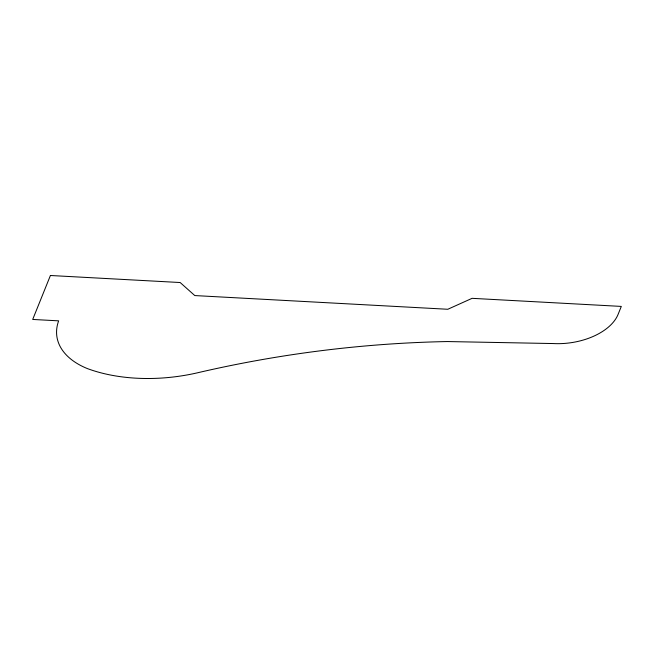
<?xml version="1.0" encoding="UTF-8"?>
<svg xmlns="http://www.w3.org/2000/svg" width="654" height="654" viewBox="0 0 654 654"><rect width="100%" height="100%" fill="white"/><g stroke="black" fill="none" stroke-linecap="round" stroke-linejoin="round"><path stroke-width="0.98" d="M50.415 275.498L32.7 319.446L58.647 320.844A87.056 50.922 -8.1 0 0 87.244 368.529A131.552 76.951 -8.1 0 0 196.731 372.976A710.784 415.781 -8.1 0 1 447.41 341.552L553.3 343.554A53.824 31.49 -8.1 0 0 618.079 314.402L621.3 306.415L472.09 298.33L447.802 309.268L194.794 295.567L180.161 282.528L50.415 275.498"/></g></svg>
